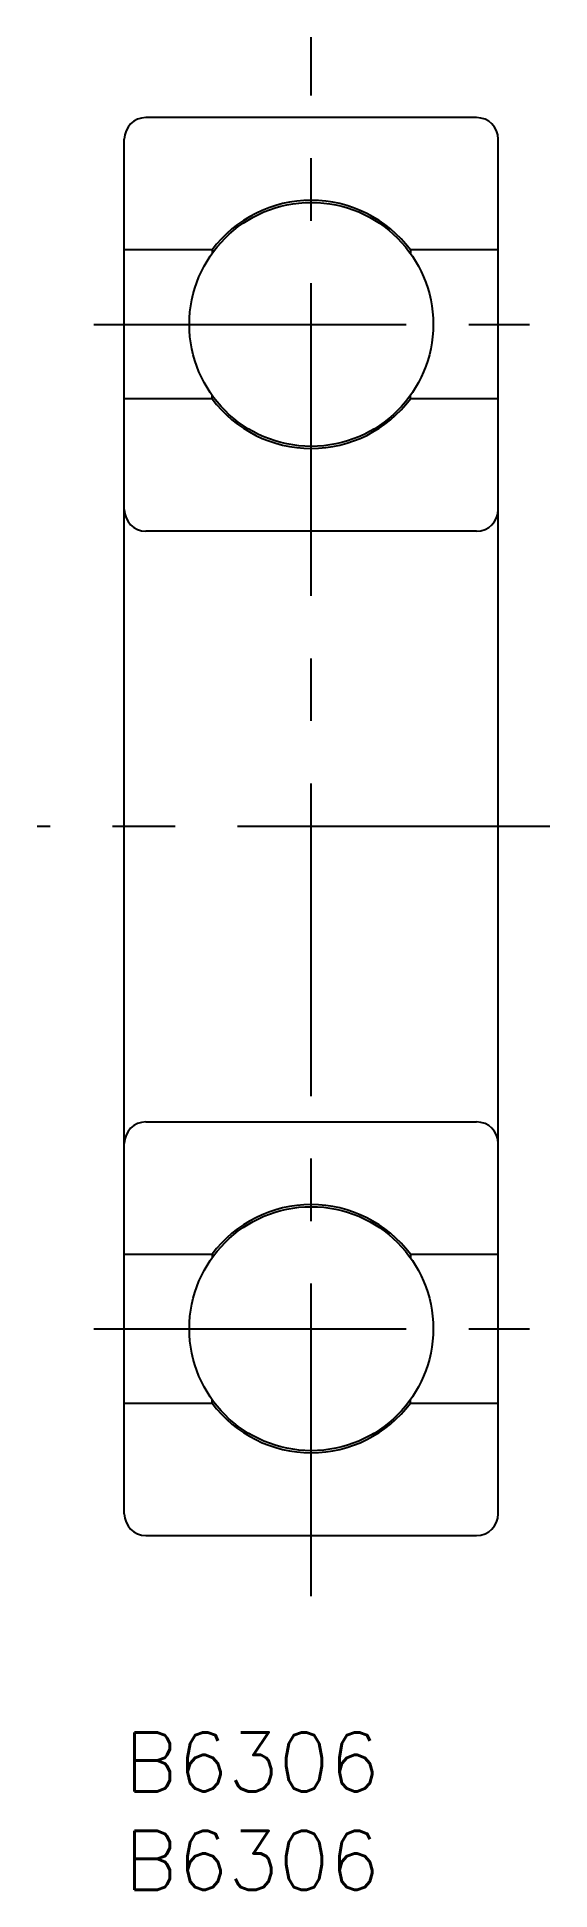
# Model space of a CAD drawing. Extents: x -4.4 to 21.6, y -8 to 86.1.
import ezdxf

# ---------------------------------------------------------------- set-up
doc = ezdxf.new("R2010")
doc.units = 0
doc.header["$LTSCALE"] = 0.5
doc.linetypes.add('CENTER', pattern=[50.8, 31.75, -6.35, 6.35, -6.35])
for name, color, linetype in [('MSM_CENTER', 1, 'CENTER'), ('MSM_CONTINUOUS', 7, 'CONTINUOUS'), ('MSM_PART_NUMBER', 7, 'CONTINUOUS')]:
    doc.layers.add(name, color=color, linetype=linetype)
doc.styles.get("Standard").update_dxf_attribs({"font": 'txt.shx', "height": 3, "bigfont": 'bigfont.shx'})

msp = doc.modelspace()

# ---------------------------------------------------------------- linework, layer by layer
at = {"layer": 'MSM_CENTER'}
for p, q in [((9.5, 6.915), (9.5, 86.09)), ((-1.548, 71.5), (20.583, 71.5)), ((21.629, 46), (-4.435, 46)), ((-1.548, 20.5), (20.583, 20.5))]:
    msp.add_line(p, q, dxfattribs=at)
at = {"layer": 'MSM_CONTINUOUS'}
for p, q in [((17.9, 82), (1.1, 82)), ((0, 11.1), (0, 80.9)), ((19, 11.1), (19, 80.9)), ((4.46, 75.28), (0, 75.28)), ((4.46, 75.28), (4.46, 75.102)), ((19, 75.28), (14.54, 75.28)), ((14.54, 75.28), (14.54, 75.102)), ((4.46, 67.72), (4.46, 67.898)), ((14.54, 67.72), (14.54, 67.898)), ((4.46, 67.72), (0, 67.72)), ((19, 67.72), (14.54, 67.72)), ((17.9, 61), (1.1, 61)), ((1.1, 31), (17.9, 31)), ((0, 24.28), (4.46, 24.28)), ((4.46, 24.28), (4.46, 24.102)), ((14.54, 24.28), (19, 24.28)), ((14.54, 24.28), (14.54, 24.102)), ((0, 16.72), (4.46, 16.72)), ((4.46, 16.72), (4.46, 16.898)), ((14.54, 16.72), (14.54, 16.898)), ((14.54, 16.72), (19, 16.72)), ((1.1, 10), (17.9, 10))]:
    msp.add_line(p, q, dxfattribs=at)
for centre in [(9.5, 71.5), (9.5, 20.5)]:
    msp.add_circle(centre, 6.195, dxfattribs=at)
for centre, radius, start, end in [((1.1, 80.9), 1.1, 90, 180), ((17.9, 80.9), 1.1, 360, 90), ((9.5, 71.5), 6.3, 36.8699, 143.1301), ((9.5, 71.5), 6.3, 216.8699, 323.1301), ((1.1, 62.1), 1.1, 180, 270), ((17.9, 62.1), 1.1, 270, 0), ((1.1, 29.9), 1.1, 90, 180), ((17.9, 29.9), 1.1, 0, 90), ((9.5, 20.5), 6.3, 36.8699, 143.1301), ((9.5, 20.5), 6.3, 216.8699, 323.1301), ((1.1, 11.1), 1.1, 180, 270), ((17.9, 11.1), 1.1, 270, 0)]:
    msp.add_arc(centre, radius, start, end, dxfattribs=at)

# ---------------------------------------------------------------- texts
at = {"layer": 'MSM_PART_NUMBER'}
for p in [(0, -3), (0, -8)]:
    msp.add_text('B6306', height=3, dxfattribs=at).set_placement(p)

doc.saveas('drawing.dxf')
